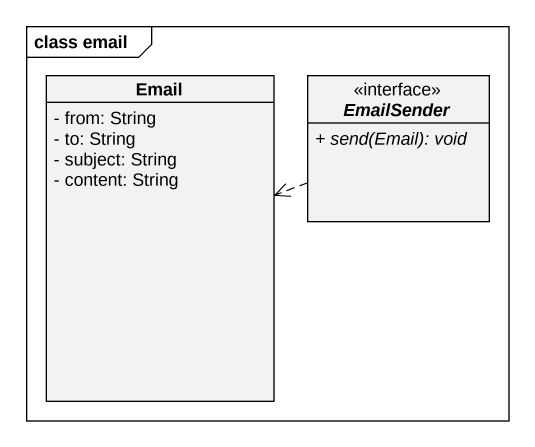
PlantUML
@startuml
mainframe class email
hide circle
hide empty members
skinparam classAttributeIconSize 0
class Email {
  - from: String
  - to: String
  - subject: String
  - content: String
}
interface EmailSender <<interface>> {
  {abstract} + send(Email): void
}
EmailSender .left.> Email
@enduml
